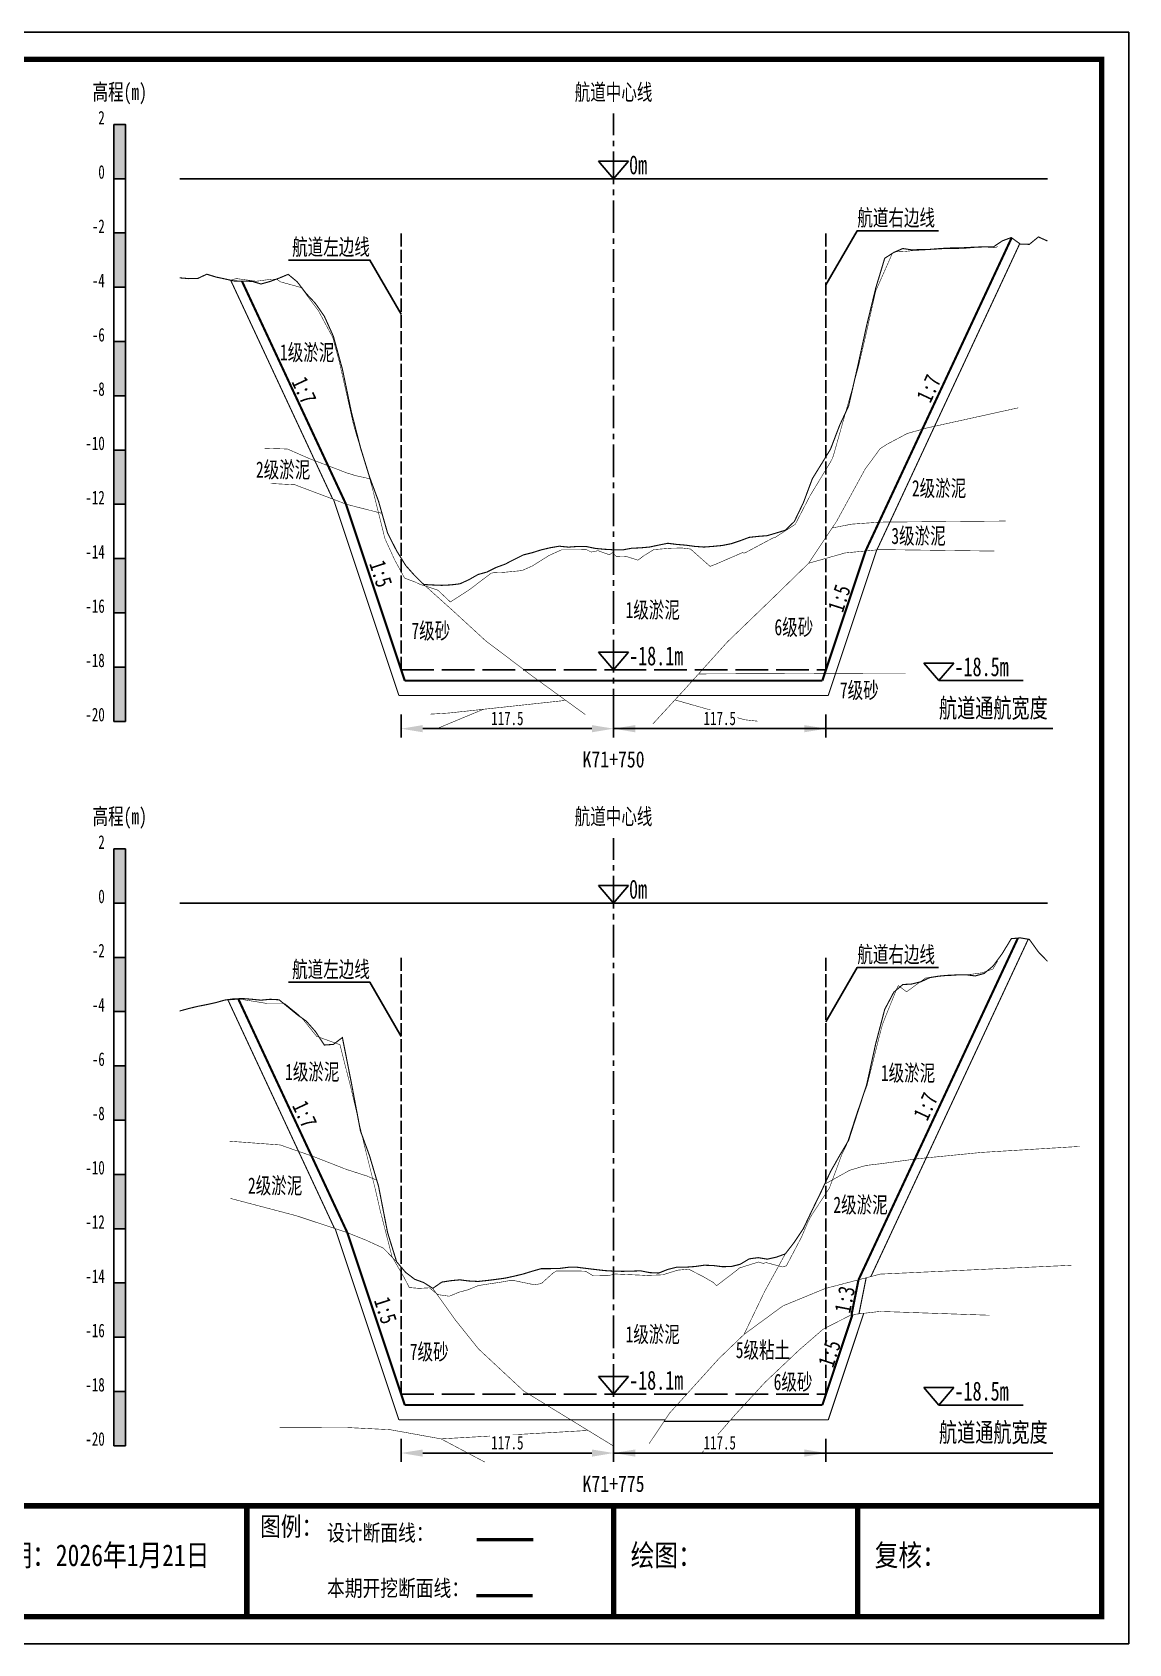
# Model space of a CAD drawing. Header units: millimetres. Extents: x 1260 to 1680, y -2079 to -1336.
# Drawn here: x 1477.8 to 1680, y -1633.5 to -1336.5 of the extents above; entities that cross this region are included whole.
import ezdxf
from ezdxf.enums import TextEntityAlignment as Align

# ---------------------------------------------------------------- set-up
doc = ezdxf.new("R2010")
doc.units = ezdxf.units.MM
for name, pattern in [('ACAD_ISO02W100', [15, 12, -3]), ('ACAD_ISO05W100', [33, 24, -3, 0, -3, 0, -3]), ('CENTER2', [1.125, 0.75, -0.125, 0.125, -0.125])]:
    doc.linetypes.add(name, pattern=pattern)
for name, color, linetype in [('0-桩号', 1, 'Continuous'), ('0-航道左右边线标注', 8, 'Continuous'), ('1-疏浚底高', 7, 'Continuous'), ('1-通航宽度', 7, 'Continuous'), ('1-通航底高', 7, 'Continuous'), ('202601', 5, 'Continuous'), ('DMX', 20, 'Continuous'), ('L1', 7, 'Continuous'), ('图幅外框线', 145, 'Continuous'), ('地质分层', 6, 'Continuous'), ('坡比', 1, 'Continuous'), ('尺寸标注', 1, 'Continuous'), ('开挖线', 4, 'Continuous'), ('标尺', 7, 'Continuous'), ('超挖线', 3, 'Continuous'), ('辅助框', 7, 'Continuous'), ('通航底面线', 7, 'ACAD_ISO02W100')]:
    doc.layers.add(name, color=color, linetype=linetype)
doc.styles.get("Standard").update_dxf_attribs({"font": 'arial.ttf'})
doc.styles.add('仿宋', font='仿宋_GB2312.ttf', dxfattribs={"width": 0.8})
doc.styles.add('仿宋GB2312', font='仿宋_GB2312.ttf', dxfattribs={"width": 0.7, "height": 2.5})
doc.styles.add('仿宋体', font='仿宋_GB2312.ttf', dxfattribs={"width": 0.8})
doc.dimstyles.new('2000', dxfattribs={"dimtxt": 3, "dimasz": 2.5, "dimexe": 1.25, "dimexo": 0.625, "dimtad": 1, "dimlfac": 2, "dimdsep": 46, "dimtxsty": 'Standard', "dimcen": 2.5, "dimadec": 0, "dimazin": 0, "dimtfac": 1, "dimtmove": 0, "dimatfit": 3, "dimfxl": 1, "dimtfill": 1, "dimarcsym": 0})

# ---------------------------------------------------------------- blocks, each defined once
blk = doc.blocks.new('标尺')
at = {"layer": '标尺', "linetype": 'Continuous'}
for points in [[(-2.11667, 100), (0, 100), (0, 90), (-2.11667, 90)], [(-2.11667, 80), (0, 80), (0, 70), (-2.11667, 70)], [(-2.11667, 60), (0, 60), (0, 50), (-2.11667, 50)], [(-2.11667, 40), (0, 40), (0, 30), (-2.11667, 30)], [(-2.11667, 20), (0, 20), (0, 10), (-2.11667, 10)], [(-2.11667, 0), (0, 0), (0, -10), (-2.11667, -10)]]:
    blk.add_hatch(color=256, dxfattribs=at).paths.add_polyline_path(points)
for p, q in [((-2.11667, -10), (-2.11667, 100)), ((0, -10), (0, 100)), ((-2.11667, 80), (0, 80)), ((-2.11667, 70), (0, 70)), ((-2.11667, 60), (0, 60)), ((-2.11667, 50), (0, 50)), ((-2.11667, 40), (0, 40)), ((-2.11667, 30), (0, 30)), ((-2.11667, 20), (0, 20)), ((-2.11667, 10), (0, 10)), ((-2.11667, 0), (0, 0)), ((-2.11667, -10), (0, -10))]:
    blk.add_line(p, q, dxfattribs=at)
at = {"layer": '标尺'}
for points in [[(-2.11667, 100), (0, 100), (0, 90), (-2.11667, 90)], [(-2.11667, 100), (0, 100), (0, 90), (-2.11667, 90)], [(-2.11667, 80), (0, 80), (0, 70), (-2.11667, 70)], [(-2.11667, 80), (0, 80), (0, 70), (-2.11667, 70)], [(-2.11667, 60), (0, 60), (0, 50), (-2.11667, 50)], [(-2.11667, 60), (0, 60), (0, 50), (-2.11667, 50)], [(-2.11667, 40), (0, 40), (0, 30), (-2.11667, 30)], [(-2.11667, 40), (0, 40), (0, 30), (-2.11667, 30)], [(-2.11667, 20), (0, 20), (0, 10), (-2.11667, 10)], [(-2.11667, 20), (0, 20), (0, 10), (-2.11667, 10)], [(-2.11667, 0), (0, 0), (0, -10), (-2.11667, -10)], [(-2.11667, 0), (0, 0), (0, -10), (-2.11667, -10)]]:
    blk.add_lwpolyline(points, close=True, dxfattribs=at)
at = {"layer": '标尺', "style": '仿宋GB2312', "width": 0.7}
blk.add_text('高程(m)', height=3, dxfattribs=at).set_placement((-1.05833, 106), align=Align.MIDDLE_CENTER)
for s, p in [('2', (-3.81667, 100)), ('0', (-3.81667, 90)), ('-2', (-3.81667, 80)), ('-4', (-3.81667, 70)), ('-6', (-3.81667, 60)), ('-8', (-3.81667, 50)), ('-10', (-3.81667, 40)), ('-12', (-3.81667, 30)), ('-14', (-3.81667, 20)), ('-16', (-3.81667, 10)), ('-18', (-3.81667, 0)), ('-20', (-3.81667, -10))]:
    blk.add_text(s, height=2.5, dxfattribs=at).set_placement(p, align=Align.RIGHT)
blk = doc.blocks.new('通航底高')
at = {"layer": '1-通航底高'}
for p, q in [((-2.76, 3.23), (0, 0)), ((2.76, 3.23), (-2.76, 3.23)), ((0, 0), (2.76, 3.23))]:
    blk.add_line(p, q, dxfattribs=at)
at = {"layer": '1-通航底高', "style": '仿宋', "width": 0.7}
blk.add_attdef('通航底高', (2.86, 0.82), '', height=3.5, dxfattribs=at)
blk = doc.blocks.new('疏浚底高')
at = {"layer": '1-疏浚底高'}
for p, q in [((-2.76, 3.23), (0, 0)), ((2.76, 3.23), (-2.76, 3.23)), ((0, 0), (2.76, 3.23)), ((0, 0), (15.51, 0))]:
    blk.add_line(p, q, dxfattribs=at)
at = {"layer": '1-疏浚底高', "style": '仿宋', "width": 0.7}
blk.add_attdef('疏浚底高', (2.86, 0.82), '', height=3.5, dxfattribs=at)
blk = doc.blocks.new('*D298')
at = {"layer": 'Defpoints', "color": 0}
for p in [(1545.83, -1454), (1585, -1454), (1585, -1464.85)]:
    blk.add_point(p, dxfattribs=at)
at = {"layer": '尺寸标注', "color": 0, "lineweight": -2, "ltscale": 0.5}
for p, q in [((1545.83, -1462.25), (1545.83, -1466.45)), ((1585, -1462.25), (1585, -1466.45)), ((1549.83, -1464.85), (1581, -1464.85))]:
    blk.add_line(p, q, dxfattribs=at)
at = {"layer": '尺寸标注', "color": 0}
for points in [[(1549.83, -1464.19), (1549.83, -1465.52), (1545.83, -1464.85)], [(1581, -1465.52), (1581, -1464.19), (1585, -1464.85)]]:
    blk.add_solid(points, dxfattribs=at)
at = {"layer": '尺寸标注', "color": 0, "insert": (1565.42, -1462.96), "char_height": 2.5, "attachment_point": 5, "style": '仿宋GB2312', "bg_fill": 3, "box_fill_scale": 1.1, "bg_fill_color": 257, "bg_fill_transparency": 0}
blk.add_mtext('117.5', dxfattribs=at)
blk = doc.blocks.new('*D299')
at = {"layer": 'Defpoints', "color": 0}
for p in [(1545.83, -1587.5), (1585, -1587.5), (1585, -1598.35)]:
    blk.add_point(p, dxfattribs=at)
at = {"layer": '尺寸标注', "color": 0, "lineweight": -2, "ltscale": 0.5}
for p, q in [((1545.83, -1595.75), (1545.83, -1599.95)), ((1585, -1595.75), (1585, -1599.95)), ((1549.83, -1598.35), (1581, -1598.35))]:
    blk.add_line(p, q, dxfattribs=at)
at = {"layer": '尺寸标注', "color": 0}
for points in [[(1549.83, -1597.69), (1549.83, -1599.02), (1545.83, -1598.35)], [(1581, -1599.02), (1581, -1597.69), (1585, -1598.35)]]:
    blk.add_solid(points, dxfattribs=at)
at = {"layer": '尺寸标注', "color": 0, "insert": (1565.42, -1596.46), "char_height": 2.5, "attachment_point": 5, "style": '仿宋GB2312', "bg_fill": 3, "box_fill_scale": 1.1, "bg_fill_color": 257, "bg_fill_transparency": 0}
blk.add_mtext('117.5', dxfattribs=at)
blk = doc.blocks.new('*D355')
at = {"layer": 'Defpoints', "color": 0}
for p in [(1585, -1454), (1624.17, -1454), (1624.17, -1464.85)]:
    blk.add_point(p, dxfattribs=at)
at = {"layer": '尺寸标注', "color": 0, "lineweight": -2, "ltscale": 0.5}
for p, q in [((1585, -1462.25), (1585, -1466.45)), ((1624.17, -1462.25), (1624.17, -1466.45)), ((1589, -1464.85), (1620.17, -1464.85))]:
    blk.add_line(p, q, dxfattribs=at)
at = {"layer": '尺寸标注', "color": 0}
for points in [[(1589, -1464.19), (1589, -1465.52), (1585, -1464.85)], [(1620.17, -1465.52), (1620.17, -1464.19), (1624.17, -1464.85)]]:
    blk.add_solid(points, dxfattribs=at)
at = {"layer": '尺寸标注', "color": 0, "insert": (1604.58, -1462.96), "char_height": 2.5, "attachment_point": 5, "style": '仿宋GB2312', "bg_fill": 3, "box_fill_scale": 1.1, "bg_fill_color": 257, "bg_fill_transparency": 0}
blk.add_mtext('117.5', dxfattribs=at)
blk = doc.blocks.new('*D356')
at = {"layer": 'Defpoints', "color": 0}
for p in [(1585, -1587.5), (1624.17, -1587.5), (1624.17, -1598.35)]:
    blk.add_point(p, dxfattribs=at)
at = {"layer": '尺寸标注', "color": 0, "lineweight": -2, "ltscale": 0.5}
for p, q in [((1585, -1595.75), (1585, -1599.95)), ((1624.17, -1595.75), (1624.17, -1599.95)), ((1589, -1598.35), (1620.17, -1598.35))]:
    blk.add_line(p, q, dxfattribs=at)
at = {"layer": '尺寸标注', "color": 0}
for points in [[(1589, -1597.69), (1589, -1599.02), (1585, -1598.35)], [(1620.17, -1599.02), (1620.17, -1597.69), (1624.17, -1598.35)]]:
    blk.add_solid(points, dxfattribs=at)
at = {"layer": '尺寸标注', "color": 0, "insert": (1604.58, -1596.46), "char_height": 2.5, "attachment_point": 5, "style": '仿宋GB2312', "bg_fill": 3, "box_fill_scale": 1.1, "bg_fill_color": 257, "bg_fill_transparency": 0}
blk.add_mtext('117.5', dxfattribs=at)

msp = doc.modelspace()

# ---------------------------------------------------------------- linework, layer by layer
at = {"layer": '0-航道左右边线标注', "linetype": 'ACAD_ISO02W100', "ltscale": 0.2}
for points in [[(1545.8333, -1454), (1545.8333, -1373.5)], [(1624.1667, -1454), (1624.1667, -1373.5)], [(1545.8333, -1587.5), (1545.8333, -1507)], [(1624.1667, -1587.5), (1624.1667, -1507)]]:
    msp.add_lwpolyline(points, dxfattribs=at)
at = {"layer": '0-航道左右边线标注'}
for points in [[(1624.1667, -1383.0832), (1629.9402, -1373.0832), (1644.9402, -1373.0832)], [(1545.8333, -1388.4779), (1540.0598, -1378.4779), (1525.0598, -1378.4779)], [(1545.8333, -1521.5993), (1540.0598, -1511.5993), (1525.0598, -1511.5993)], [(1624.1667, -1518.8557), (1629.9402, -1508.8557), (1644.9402, -1508.8557)]]:
    msp.add_lwpolyline(points, dxfattribs=at)
at = {"layer": '1-通航宽度'}
for points in [[(1585, -1464.85), (1666, -1464.85)], [(1585, -1598.35), (1666, -1598.35)]]:
    msp.add_lwpolyline(points, dxfattribs=at)
at = {"layer": '202601', "color": 1, "linetype": 'Continuous', "const_width": 0.1}
for points in [[(1514.166, -1382.25), (1515.4597, -1381.9), (1519.103, -1382.4), (1522.013, -1382), (1522.873, -1382), (1523.5764, -1382.5), (1527.393, -1383.55), (1529.7064, -1386.65), (1530.5897, -1387.85), (1533.2197, -1392.75), (1534.443, -1397.25), (1536.5197, -1406.45), (1536.9997, -1408.6), (1537.683, -1411), (1539.4633, -1416.7129), (1540.583, -1420.75), (1542.833, -1429.8), (1544.6397, -1433.75), (1546.4697, -1437.1), (1548.4664, -1437.85), (1549.313, -1438.25), (1550.8897, -1438.75), (1552.0897, -1439.15), (1552.6297, -1439.35), (1554.9064, -1441.5), (1558.253, -1439.35), (1558.2964, -1439.3), (1558.613, -1439.1), (1562.4164, -1436.2), (1562.9197, -1436.1), (1564.6397, -1436.05), (1566.7797, -1435.85), (1568.1364, -1435.7), (1570.0497, -1434.85), (1573.073, -1432.95), (1574.383, -1432.35), (1575.3897, -1431.9), (1578.4564, -1431.9), (1579.9764, -1431.85), (1580.8797, -1432.3), (1582.133, -1432.05), (1584.2097, -1432.8), (1584.8397, -1432.4), (1585.5197, -1433.15), (1587.323, -1433.1), (1589.493, -1433.8), (1590.623, -1432.95), (1592.4164, -1431.85), (1595.4764, -1431.6), (1597.633, -1431.55), (1599.1964, -1431.75), (1602.753, -1434.9), (1602.833, -1434.95), (1602.8864, -1434.9), (1603.933, -1434.5), (1608.7897, -1432.4), (1609.033, -1432.5), (1609.3264, -1432.4), (1614.683, -1429.55), (1614.8064, -1429.6), (1618.493, -1427.2), (1621.2697, -1421.85), (1625.0364, -1415.65), (1625.3897, -1414.95), (1625.5464, -1414.5), (1629.613, -1400.1), (1630.1797, -1398), (1631.3664, -1392.95), (1633.353, -1384.15), (1635.6997, -1378.85), (1636.3797, -1377.3), (1636.763, -1377), (1638.783, -1376.9), (1640.4697, -1376.7), (1640.823, -1376.7), (1642.803, -1376.6), (1643.613, -1376.55), (1646.073, -1376.4), (1647.253, -1376.4), (1649.543, -1376.35), (1651.373, -1376.2), (1653.0297, -1376.05), (1655.353, -1376.2), (1655.833, -1376)], [(1514.166, -1514.85), (1516.0697, -1514.7), (1518.683, -1515.1), (1521.113, -1515.5), (1524.3597, -1515.5), (1526.6497, -1517.35), (1527.4697, -1518.1), (1528.1697, -1518.95), (1530.2497, -1521.55), (1533.593, -1522.75), (1534.553, -1523.1), (1535.4664, -1526.75), (1536.513, -1530.8), (1537.693, -1535.85), (1539.163, -1542.1), (1541.0964, -1549.85), (1541.9797, -1553.7), (1544.1497, -1562.15), (1546.3464, -1565.95), (1547.3397, -1567.85), (1549.1364, -1568), (1551.0464, -1567.9), (1552.603, -1569.15), (1554.7097, -1569.45), (1556.523, -1568.7), (1558.1897, -1568.25), (1560.0264, -1567.5), (1561.5564, -1567.25), (1564.2497, -1566.85), (1565.6597, -1566.6), (1566.8197, -1566.6), (1570.463, -1567.35), (1571.703, -1567.1), (1573.753, -1565.25), (1574.433, -1564.8), (1576.773, -1564.8), (1578.683, -1564.8), (1579.843, -1564.85), (1581.2697, -1565.7), (1584.0797, -1565.65), (1585.273, -1565.35), (1590.7497, -1565.6), (1591.133, -1565.7), (1591.3497, -1565.6), (1593.0397, -1565.55), (1594.0097, -1565.5), (1594.113, -1565.5), (1594.253, -1565.45), (1596.823, -1564.65), (1598.8397, -1564.45), (1601.5464, -1565.85), (1603.293, -1566.85), (1603.9964, -1567.5), (1607.623, -1564.75), (1608.2697, -1564.2), (1608.3964, -1564.2), (1608.9897, -1564), (1611.693, -1563.15), (1612.6064, -1563.4), (1613.143, -1563.25), (1616.113, -1564.05), (1616.8597, -1563.85), (1619.6297, -1558.6), (1620.9197, -1555.6), (1621.493, -1554.55), (1624.7764, -1549.55), (1624.8997, -1549.25), (1627.1197, -1543.25), (1627.943, -1541.6), (1629.983, -1535.3), (1631.7197, -1530.65), (1633.8997, -1521.95), (1634.553, -1519.45), (1635.113, -1518), (1637.2264, -1512.75), (1637.5197, -1512.2), (1639.0164, -1513.35), (1642.533, -1510.8), (1643.9864, -1510.65), (1644.9864, -1510.4), (1646.8197, -1510.4), (1648.793, -1510.2), (1649.9597, -1510.25), (1652.913, -1509.85), (1654.943, -1509.15), (1655.833, -1507.65)]]:
    msp.add_lwpolyline(points, dxfattribs=at)
at = {"layer": 'DMX', "color": 7, "linetype": 'Continuous', "const_width": 0.2}
for points in [[(1505, -1381.765), (1505, -1381.765), (1506.6667, -1381.91), (1508.3333, -1381.875), (1510, -1381.095), (1511.6667, -1381.61), (1513.3333, -1381.965), (1515, -1382.34), (1516.6667, -1382.38), (1518.3333, -1382.41), (1520, -1382.9), (1521.6667, -1382.43), (1523.3333, -1381.82), (1525, -1381.12), (1526.6667, -1382.495), (1528.3333, -1384.66), (1530, -1386.445), (1531.6667, -1388.835), (1533.3333, -1392.53), (1535, -1398.59), (1536.6667, -1406.555), (1538.3333, -1413.045), (1540, -1418.455), (1541.6667, -1422.95), (1543.3333, -1428.81), (1545, -1432.075), (1546.6667, -1434.765), (1548.3333, -1436.64), (1550, -1438.28), (1551.6667, -1438.37), (1553.3333, -1438.435), (1555, -1438.355), (1556.6667, -1438.155), (1558.3333, -1437.395), (1560, -1436.445), (1561.6667, -1435.98), (1563.3333, -1435.14), (1565, -1434.535), (1566.6667, -1433.67), (1568.3333, -1432.835), (1570, -1432.42), (1571.6667, -1431.895), (1573.3333, -1431.505), (1575, -1431.22), (1576.6667, -1431.395), (1578.3333, -1431.27), (1580, -1431.29), (1581.6667, -1431.635), (1583.3333, -1431.79), (1585, -1431.885), (1586.6667, -1431.905), (1588.3333, -1431.6), (1590, -1431.525), (1591.6667, -1431.37), (1593.3333, -1431.015), (1595, -1430.685), (1596.6667, -1430.895), (1598.3333, -1431.035), (1600, -1431.26), (1601.6667, -1431.38), (1603.3333, -1431.255), (1605, -1431.095), (1606.6667, -1430.77), (1608.3333, -1430.215), (1610, -1429.595), (1611.6667, -1429.415), (1613.3333, -1429.28), (1615, -1428.79), (1616.6667, -1428.28), (1618.3333, -1426.665), (1620, -1423.205), (1621.6667, -1418.76), (1623.3333, -1416.065), (1625, -1413.35), (1626.6667, -1408.99), (1628.3333, -1405.4), (1630, -1398.145), (1631.6667, -1390.555), (1633.3333, -1383.685), (1635, -1378.16), (1636.6667, -1377.085), (1638.3333, -1376.36), (1640, -1376.615), (1641.6667, -1376.55), (1643.3333, -1376.52), (1645, -1376.385), (1646.6667, -1376.28), (1648.3333, -1376.25), (1650, -1376.2), (1651.6667, -1376.105), (1653.3333, -1376.06), (1655, -1376.09), (1656.6667, -1374.955), (1658.3333, -1374.34), (1660, -1375.545), (1661.6667, -1375.59), (1663.3333, -1374.225), (1665, -1374.975)], [(1505, -1516.885), (1505, -1516.885), (1506.6667, -1516.425), (1508.3333, -1516.025), (1510, -1515.7), (1511.6667, -1515.335), (1513.3333, -1514.865), (1515, -1514.645), (1516.6667, -1514.595), (1518.3333, -1514.725), (1520, -1514.89), (1521.6667, -1514.725), (1523.3333, -1514.815), (1525, -1516.19), (1526.6667, -1517.56), (1528.3333, -1518.745), (1530, -1520.62), (1531.6667, -1523.155), (1533.3333, -1523.04), (1535, -1521.77), (1536.6667, -1530.19), (1538.3333, -1539), (1540, -1543.555), (1541.6667, -1549.18), (1543.3333, -1557.725), (1545, -1563.1), (1546.6667, -1565.055), (1548.3333, -1566.325), (1550, -1566.935), (1551.6667, -1568), (1553.3333, -1566.845), (1555, -1566.585), (1556.6667, -1566.43), (1558.3333, -1566.64), (1560, -1566.725), (1561.6667, -1566.555), (1563.3333, -1566.345), (1565, -1566.115), (1566.6667, -1565.755), (1568.3333, -1565.355), (1570, -1564.84), (1571.6667, -1564.365), (1573.3333, -1564.365), (1575, -1564.33), (1576.6667, -1564.115), (1578.3333, -1564.115), (1580, -1564.33), (1581.6667, -1564.53), (1583.3333, -1564.72), (1585, -1564.825), (1586.6667, -1564.86), (1588.3333, -1564.825), (1590, -1564.77), (1591.6667, -1565.1), (1593.3333, -1565.175), (1595, -1564.51), (1596.6667, -1564.095), (1598.3333, -1564.095), (1600, -1563.975), (1601.6667, -1563.735), (1603.3333, -1563.785), (1605, -1564), (1606.6667, -1563.985), (1608.3333, -1563.565), (1610, -1562.57), (1611.6667, -1562.335), (1613.3333, -1562.62), (1615, -1562.25), (1616.6667, -1561.645), (1618.3333, -1559.49), (1620, -1556.985), (1621.6667, -1553.49), (1623.3333, -1550.065), (1625, -1546.49), (1626.6667, -1543.555), (1628.3333, -1540.72), (1630, -1535.55), (1631.6667, -1530.48), (1633.3333, -1522.92), (1635, -1516.585), (1636.6667, -1513.425), (1638.3333, -1512.01), (1640, -1511.91), (1641.6667, -1511.495), (1643.3333, -1510.72), (1645, -1510.46), (1646.6667, -1510.31), (1648.3333, -1510.235), (1650, -1510.205), (1651.6667, -1510.425), (1653.3333, -1509.965), (1655, -1508.57), (1656.6667, -1506.3), (1658.3333, -1503.555), (1660, -1503.405), (1661.6667, -1503.69), (1663.3333, -1506), (1665, -1507.72)]]:
    msp.add_lwpolyline(points, dxfattribs=at)
at = {"layer": 'L1', "linetype": 'CENTER2', "ltscale": 8}
for p, q in [((1585, -1463.5), (1585, -1351.5)), ((1585, -1597), (1585, -1485))]:
    msp.add_line(p, q, dxfattribs=at)
at = {"layer": 'L1'}
for p, q in [((1582.2375, -1360.2679), (1585, -1363.5)), ((1587.7625, -1360.2679), (1582.2375, -1360.2679)), ((1585, -1363.5), (1587.7625, -1360.2679)), ((1505, -1363.5), (1665, -1363.5)), ((1582.2375, -1493.7679), (1585, -1497)), ((1587.7625, -1493.7679), (1582.2375, -1493.7679)), ((1585, -1497), (1587.7625, -1493.7679)), ((1505, -1497), (1665, -1497))]:
    msp.add_line(p, q, dxfattribs=at)
at = {"layer": '地质分层', "linetype": 'ACAD_ISO05W100', "ltscale": 0.2, "const_width": 0.1, "flags": 128}
for points in [[(1620.9624, -1434.3664), (1626.1127, -1426.6603), (1631.3752, -1417.0218), (1634.1669, -1413.2309), (1635.4736, -1412.4044), (1639.1485, -1410.4534), (1642.7086, -1409.4492), (1659.6188, -1405.7192)], [(1520.6881, -1413.1777), (1524.8609, -1413.3087), (1528.84, -1415.0498), (1535.8337, -1417.7243), (1537.4636, -1418.2267), (1539.1672, -1418.5952), (1540.1355, -1418.8205)], [(1521.7585, -1419.6623), (1526.2397, -1419.9001), (1532.1459, -1422.1285), (1535.8337, -1423.5243), (1539.0236, -1424.3422), (1542.2984, -1425.1713)], [(1625.3097, -1427.8618), (1628.9105, -1427.1567), (1634.1669, -1426.7864), (1657.2777, -1426.5868)], [(1592.232, -1463.997), (1597.9927, -1457.7299), (1606.0139, -1448.8393), (1614.108, -1441.0419), (1620.9624, -1434.3664), (1627.6722, -1432.4678), (1634.1669, -1431.842), (1655.183, -1432.1243)], [(1550, -1438.28), (1555.8669, -1443.56), (1561.3837, -1448.6303), (1570.0176, -1455.1591), (1579.8037, -1462.2643)], [(1600.6701, -1454.7624), (1634.1669, -1454.6198), (1638.8293, -1454.6116)], [(1551.2452, -1462.1736), (1554.6154, -1461.9706), (1576.186, -1459.6377)], [(1552.6014, -1464.77), (1560.9962, -1461.2805)], [(1596.3234, -1459.546), (1609.1684, -1463.2091), (1611.5842, -1463.4751)], [(1514.2049, -1540.8832), (1523.528, -1541.5692), (1529.7044, -1543.724), (1535.8337, -1546.1136), (1539.4798, -1547.2764), (1541.3341, -1548.0577)], [(1623.9179, -1548.8111), (1628.5125, -1546.2472), (1631.5415, -1545.3485), (1634.1669, -1545.0407), (1641.1964, -1544.0951), (1652.8973, -1542.942), (1670.9694, -1541.8393)], [(1514.3401, -1551.4166), (1526.556, -1554.6307), (1535.8337, -1557.7136), (1539.5161, -1559.1874), (1542.5348, -1560.5774), (1545, -1563.1)], [(1616.6667, -1561.645), (1612.8523, -1568.5772), (1609.0558, -1576.4888)], [(1591.5671, -1596.6152), (1595.3522, -1590.9653), (1604.4552, -1580.9104), (1609.0558, -1576.4888), (1616.2142, -1571.2386), (1624.049, -1568.0202), (1634.1669, -1565.374), (1669.4153, -1563.7441)], [(1551.6667, -1568), (1555.7802, -1573.7681), (1560.1064, -1579.1723), (1568.4084, -1586.9025), (1585, -1597.0645)], [(1601.2039, -1598.4185), (1607.3542, -1591.365), (1612.9784, -1585.2598), (1619.233, -1579.3484), (1623.6452, -1575.5205), (1628.8816, -1572.8555), (1634.1669, -1572.249), (1654.2878, -1572.9524)], [(1523.4343, -1593.6044), (1535.8337, -1593.647), (1543.7716, -1594.041), (1553.1879, -1595.7387), (1561.2452, -1600.0073)], [(1553.1879, -1595.7387), (1580.3006, -1594.1862)]]:
    msp.add_lwpolyline(points, dxfattribs=at)
at = {"layer": '开挖线', "linetype": 'Continuous', "const_width": 0.4, "flags": 128}
for points in [[(1631.4659, -1432.1023), (1658.3994, -1374.3877)], [(1535.6518, -1423.4554), (1516.4812, -1382.3755)], [(1546.5, -1456), (1535.6518, -1423.4554)], [(1623.5, -1456), (1631.4659, -1432.1023)], [(1546.5, -1456), (1623.5, -1456)], [(1630.1688, -1566.4196), (1659.557, -1503.4449)], [(1535.9154, -1557.7463), (1515.7904, -1514.6213)], [(1546.5, -1589.5), (1535.9154, -1557.7463)], [(1628.8816, -1572.8555), (1630.1688, -1566.4196)], [(1623.5, -1589.5), (1629.0548, -1572.8356)], [(1546.5, -1589.5), (1623.5, -1589.5)]]:
    msp.add_lwpolyline(points, dxfattribs=at)
at = {"layer": '超挖线', "linetype": 'ACAD_ISO02W100', "ltscale": 0.5, "const_width": 0.2, "flags": 128}
for points in [[(1633.5601, -1431.9005), (1659.8948, -1375.4689)], [(1533.2228, -1422.5361), (1514.4018, -1382.2054)], [(1545.4167, -1458.75), (1533.363, -1422.5892)], [(1624.5833, -1458.75), (1633.5323, -1431.9031)], [(1545.4167, -1458.75), (1624.5833, -1458.75)], [(1632.4468, -1565.8239), (1661.4592, -1503.6545)], [(1533.5453, -1556.9532), (1513.871, -1514.794)], [(1545.4167, -1592.25), (1533.6642, -1556.9927)], [(1630.2462, -1572.6989), (1631.5757, -1566.0517)], [(1624.5833, -1592.25), (1631.1343, -1572.597)], [(1545.4167, -1592.25), (1594.4915, -1592.25)], [(1594.324, -1592.5), (1606.3645, -1592.5)], [(1606.5825, -1592.25), (1624.5833, -1592.25)]]:
    msp.add_lwpolyline(points, dxfattribs=at)
at = {"layer": '辅助框', "color": 24, "true_color": 0x992600, "const_width": 1}
for points in [[(1285, -1608.082), (1675, -1608.082)], [(1517.3788, -1608.082), (1517.3788, -1628.5)], [(1585, -1608.082), (1585, -1628.5)], [(1630, -1608.082), (1630, -1608.082), (1630, -1628.5)]]:
    msp.add_lwpolyline(points, dxfattribs=at)
at = {"layer": '辅助框', "color": 7, "lineweight": 50}
msp.add_lwpolyline([(1559.7886, -1614.2804), (1570.1471, -1614.2804)], dxfattribs=at)
at = {"layer": '辅助框', "color": 1, "lineweight": 50}
msp.add_lwpolyline([(1559.7168, -1624.607), (1570.0753, -1624.607)], dxfattribs=at)
at = {"layer": '通航底面线', "ltscale": 0.5}
for points in [[(1545.8333, -1454), (1585, -1454), (1624.1667, -1454)], [(1545.8333, -1587.5), (1585, -1587.5), (1624.1667, -1587.5)]]:
    msp.add_lwpolyline(points, dxfattribs=at)

# ---------------------------------------------------------------- block references
at = {"layer": '1-疏浚底高'}
for p in [(1645, -1456), (1645, -1589.5)]:
    msp.add_blockref('疏浚底高', p, dxfattribs=at).add_auto_attribs({'疏浚底高': '-18.5m'})
at = {"layer": '1-通航底高'}
for p in [(1585, -1454), (1585, -1587.5)]:
    msp.add_blockref('通航底高', p, dxfattribs=at).add_auto_attribs({'通航底高': '-18.1m'})
at = {"layer": '标尺'}
for p in [(1495, -1453.5), (1495, -1587)]:
    msp.add_blockref('标尺', p, dxfattribs=at)

# ---------------------------------------------------------------- texts
at = {"layer": '0-桩号', "style": '仿宋', "width": 0.8}
for s, p in [('K71+750', (1585, -1470.5289)), ('K71+775', (1585, -1604.0289))]:
    msp.add_text(s, height=3, dxfattribs=at).set_placement(p, align=Align.MIDDLE)
at = {"layer": '0-航道左右边线标注', "style": '仿宋', "width": 0.7}
for p in [(1629.9402, -1373.0832), (1629.9402, -1508.8557)]:
    msp.add_text('航道右边线', height=3, dxfattribs=at).set_placement(p, align=Align.BOTTOM_LEFT)
for p in [(1540.0598, -1378.4779), (1540.0598, -1511.5993)]:
    msp.add_text('航道左边线', height=3, dxfattribs=at).set_placement(p, align=Align.BOTTOM_RIGHT)
at = {"layer": '1-通航宽度', "style": '仿宋', "width": 0.7}
for p in [(1645, -1463.85), (1645, -1597.35)]:
    msp.add_text('航道通航宽度', height=3.5, dxfattribs=at).set_placement(p, align=Align.BOTTOM_LEFT)
at = {"layer": 'L1', "style": '仿宋', "width": 0.7}
for p in [(1585, -1347.5289), (1585, -1481.0289)]:
    msp.add_text('航道中心线', height=3, dxfattribs=at).set_placement(p, align=Align.MIDDLE_CENTER)
for p in [(1587.8561, -1362.6797), (1587.8561, -1496.1797)]:
    msp.add_text('0m ', height=3.5, dxfattribs=at).set_placement(p)
at = {"layer": '地质分层', "linetype": 'Continuous', "width": 0.7}
for s, style, p in [('1级淤泥', '仿宋体', (1528.5009, -1395.4925)), ('2级淤泥', '仿宋体', (1524.0708, -1417.1048)), ('2级淤泥', '仿宋体', (1645.0211, -1420.5354)), ('3级淤泥', '仿宋体', (1641.2313, -1429.3173)), ('1级淤泥', '仿宋体', (1592.2203, -1442.9564)), ('7级砂', '仿宋GB2312', (1551.3039, -1446.8064)), ('6级砂', '仿宋GB2312', (1618.2421, -1446.1407)), ('7级砂', '仿宋GB2312', (1630.3131, -1457.7631)), ('1级淤泥', '仿宋体', (1529.4531, -1528.0913)), ('1级淤泥', '仿宋体', (1639.2989, -1528.2909)), ('2级淤泥', '仿宋体', (1522.5965, -1549.0552)), ('2级淤泥', '仿宋体', (1630.5393, -1552.5863)), ('1级淤泥', '仿宋体', (1592.2203, -1576.4564)), ('7级砂', '仿宋GB2312', (1551.0063, -1579.6819)), ('5级粘土', '仿宋GB2312', (1612.5406, -1579.3578)), ('6级砂', '仿宋GB2312', (1618.0954, -1585.2375))]:
    msp.add_text(s, height=3, dxfattribs=dict(at, style=style)).set_placement(p, align=Align.MIDDLE_CENTER)
at = {"layer": '坡比', "style": '仿宋体', "width": 0.8}
for s, rotation, p in [('1:7', 295, (1527.9359, -1402.511)), ('1:7', 65, (1643.107, -1402.1452)), ('1:5', 288, (1542.0825, -1436.3061)), ('1:5', 72, (1626.6173, -1440.8284)), ('1:7', 65, (1642.5384, -1534.4697)), ('1:7', 295, (1528.0416, -1535.9142)), ('1:3', 79, (1627.6346, -1570.0557)), ('1:5', 288, (1542.9429, -1572.0607)), ('1:5', 72, (1624.824, -1579.996))]:
    msp.add_text(s, height=3, rotation=rotation, dxfattribs=at).set_placement(p, align=Align.MIDDLE)
at = {"layer": '辅助框', "insert": (1519.8269, -1610.132), "char_height": 3.5, "width": 20.652058, "attachment_point": 1, "style": '仿宋'}
msp.add_mtext('{\\C3;图例：}', dxfattribs=at)
at = {"layer": '辅助框', "color": 7, "lineweight": 50, "insert": (1532.1654, -1611.5513), "char_height": 3, "width": 26.24717, "attachment_point": 1, "style": '仿宋'}
msp.add_mtext('设计断面线：', dxfattribs=at)
at = {"layer": '辅助框', "lineweight": 0, "char_height": 4, "width": 115.886347, "attachment_point": 1, "style": '仿宋'}
for s, insert in [('{\\fKaiTi|b0|i0|c134|p49;\\W0.8;测量日期：2026年1月21日}', (1460.3284, -1615.182)), ('{\\fKaiTi|b0|i0|c134|p49;\\W0.8;绘图：}', (1588.1551, -1615.182)), ('{\\fKaiTi|b0|i0|c134|p49;\\W0.8;复核：}', (1633.1551, -1615.182))]:
    msp.add_mtext(s, dxfattribs=dict(at, insert=insert))
at = {"layer": '辅助框', "color": 1, "insert": (1532.1654, -1621.7604), "char_height": 3, "width": 26.24717, "attachment_point": 1, "style": '仿宋'}
msp.add_mtext('本期开挖断面线：', dxfattribs=at)

# ---------------------------------------------------------------- next in the draw order: dimensions: what is measured, and where the dimension line sits
at = {"layer": '尺寸标注', "ltscale": 0.5}
for p1, p2, picture, middle in [((1545.8333, -1454), (1585, -1454), '*D298', (1565.4167, -1462.9561)), ((1545.8333, -1587.5), (1585, -1587.5), '*D299', (1565.4167, -1596.4561))]:
    dim = msp.add_aligned_dim(p1=p1, p2=p2, distance=-10.8525, dimstyle='2000', override={"dimtxt": 3.5, "dimasz": 4, "dimexe": 1.6, "dimexo": 8.25, "dimlfac": 3, "dimtxsty": '仿宋GB2312'}, dxfattribs=at)
    dim.commit()
    dim.dimension.update_dxf_attribs({"geometry": picture, "text_midpoint": middle})

# ---------------------------------------------------------------- next in the draw order: dimensions: what is measured, and where the dimension line sits
for p1, p2, distance, picture, middle in [((1585, -1454), (1624.1667, -1454), -10.8525, '*D355', (1604.5833, -1462.956)), ((1585, -1587.5), (1624.1667, -1587.5), -10.8524, '*D356', (1604.5833, -1596.456))]:
    dim = msp.add_aligned_dim(p1=p1, p2=p2, distance=distance, dimstyle='2000', override={"dimtxt": 3.5, "dimasz": 4, "dimexe": 1.6, "dimexo": 8.25, "dimlfac": 3, "dimtxsty": '仿宋GB2312'}, dxfattribs=at)
    dim.commit()
    dim.dimension.update_dxf_attribs({"geometry": picture, "text_midpoint": middle})

# ---------------------------------------------------------------- next in the draw order: linework, layer by layer
at = {"layer": '图幅外框线'}
msp.add_lwpolyline([(1260, -1336.5), (1680, -1336.5), (1680, -1633.5), (1260, -1633.5)], close=True, dxfattribs=at)
at = {"layer": '辅助框', "color": 24, "true_color": 0x992600, "const_width": 1}
msp.add_lwpolyline([(1675, -1628.5), (1675, -1341.5), (1285, -1341.5), (1285, -1628.5)], close=True, dxfattribs=at)

doc.saveas('drawing.dxf')
